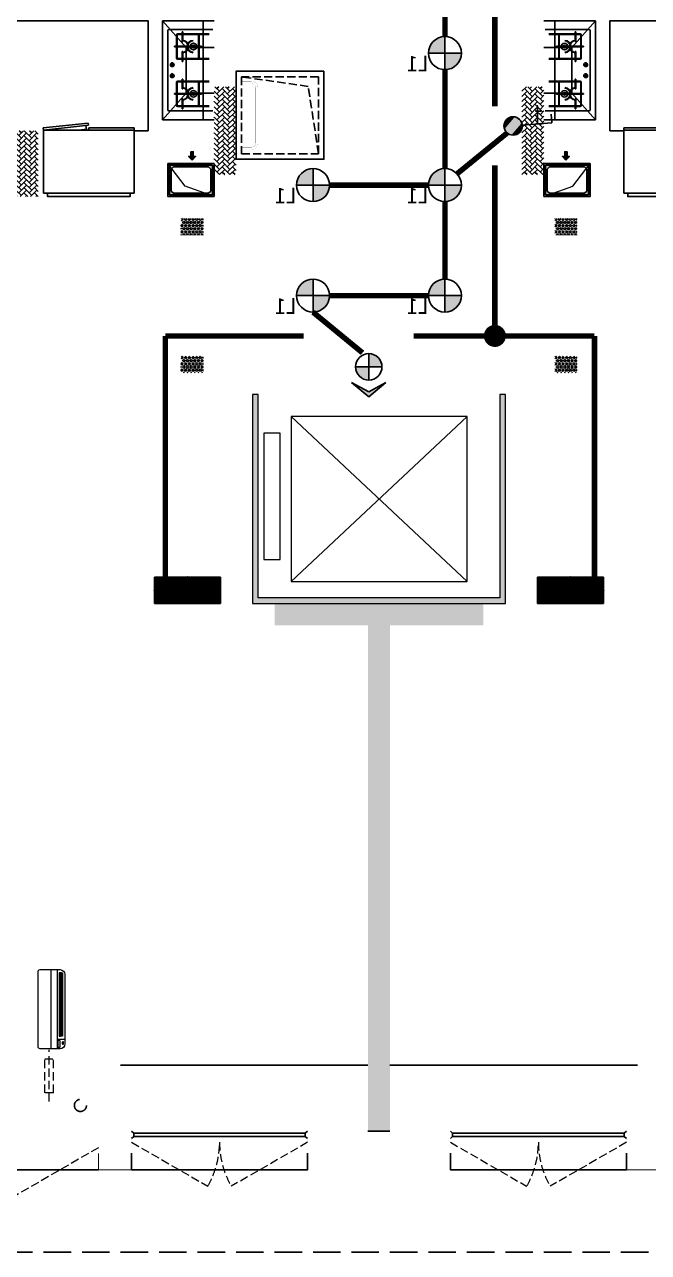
# Model space of a CAD drawing. Extents: x 3002737 to 4077523, y -995787 to -7267.
# Drawn here: x 3465931 to 3471605, y -901645 to -890478 of the extents above; entities that cross this region are included whole.
import ezdxf
from ezdxf.enums import TextEntityAlignment as Align
from ezdxf.xclip import XClip

# ---------------------------------------------------------------- set-up
doc = ezdxf.new("R2010")
doc.units = 0
doc.header["$LTSCALE"] = 1000
doc.header["$MEASUREMENT"] = 0
doc.header["$XCLIPFRAME"] = 2
for name, pattern in [('__DASH', [0.35, 0.25, -0.1]), ('DASH', [0.35, 0.25, -0.1]), ('DOTE', [2.42, 2, -0.2, 0.02, -0.2]), ('HIDDEN', [0.375, 0.25, -0.125])]:
    doc.linetypes.add(name, pattern=pattern)
doc.layers.get('0').update_dxf_attribs({"linetype": 'CONTINUOUS'})
for name, color, linetype in [('!!电气', 1, 'CONTINUOUS'), ('3-栏杆1', 252, 'CONTINUOUS'), ('3.5方案汇报，与郭总、侯月琴确定户型_t8$0$2020.03.04 -1安徽标准化洋房户型(UA）_t8_t8$0$看线', 154, 'CONTINUOUS'), ('A-标注', 1, 'CONTINUOUS'), ('AH-FURNITURE', 1, 'CONTINUOUS'), ('DIM-照明', 7, 'CONTINUOUS'), ('E-天花灯具', 92, 'CONTINUOUS'), ('EQUIP-照明', 3, 'CONTINUOUS'), ('EQUIP-箱柜', 3, 'CONTINUOUS'), ('LVTRY', 252, 'CONTINUOUS'), ('VPIPE-雨水', 4, 'DASH'), ('WIRE-动力', 7, 'CONTINUOUS'), ('WIRE-照明', 2, 'CONTINUOUS'), ('保温', 6, 'CONTINUOUS'), ('卫生间', 6, 'CONTINUOUS'), ('建筑-排气道', 252, 'CONTINUOUS'), ('看线', 185, 'CONTINUOUS')]:
    doc.layers.add(name, color=color, linetype=linetype)
for name, color, linetype, lineweight in [('3.5方案汇报，与郭总、侯月琴确定户型_t8$0$STAIR', 2, 'CONTINUOUS', 18), ('DOTE', 19, 'DOTE', 9), ('PUB_HATCH', 8, 'CONTINUOUS', 9), ('WINDOW', 146, 'CONTINUOUS', 20), ('填充', 251, 'CONTINUOUS', 5), ('平面-空调室内机', 176, 'CONTINUOUS', 9), ('平面-空调预留孔', 252, 'CONTINUOUS', 15), ('立面-洞口示意', 252, 'CONTINUOUS', 13)]:
    doc.layers.add(name, color=color, linetype=linetype, lineweight=lineweight)
doc.styles.add('_TCH_LABEL', font='COMPLEX', dxfattribs={"bigfont": 'GBCBIG'})
doc.styles.add('_TEL_ATTDEF', font='gbenor', dxfattribs={"bigfont": 'gbcbig'})
doc.styles.add('_TEL_DIM', font='SIMPLEX', dxfattribs={"width": 0.8, "height": 3.5, "bigfont": 'HZTXT'})
doc.styles.add('DIM_FONT', font='SIMPLEX', dxfattribs={"width": 0.7, "bigfont": 'GBCBIG'})
doc.styles.add('黑体', font='simhei.ttf')
pattern_1 = [(90, (0, 0), (-16.49778, 1e-15), [9.525, -19.05]), (210, (0, 0), (8.24889, -14.2874966), [9.525, -19.05]), (150, (6e-16, 9.525), (-8.24889, -14.2874966), [9.525, -19.05])]
pattern_2 = [(45, (0, 0), (0, 47.4157523), [100.584, -33.528]), (135, (23.708, 23.708), (3e-15, 47.4157523), [100.584, -33.528])]

# ---------------------------------------------------------------- blocks, each defined once
blk = doc.blocks.new('A$C74D73064')
at = {"layer": 'DOTE', "color": 252}
blk.add_line((100230, 54519), (100230, 8149), dxfattribs=at)
blk = doc.blocks.new('A$C7B1F0EBE')
at = {"color": 252}
ref = blk.add_blockref('A$C74D73064', (-53513, -33808), dxfattribs=at)
XClip(ref).set_block_clipping_path([(63315.4263309771, 50772.2529092039), (117315.4131985184, 70272.2529080271)])
blk = doc.blocks.new('A$C148B7D8E')
at = {"layer": '卫生间', "color": 252, "linetype": 'DASH'}
blk.add_lwpolyline([(16100, 14000), (16100, 15400), (7700, 15400), (7700, 10800), (7300, 10800), (7300, 10000), (900, 10000), (900, 9000), (-900, 9000), (-900, -900), (1750, -900), (1750, -2100), (23450, -2100), (23450, -900), (25100, -900)], dxfattribs=at)
blk = doc.blocks.new('rtyg7uyhg')
at = {"layer": 'LVTRY'}
for p, q in [((193590, 45458), (193590, 45069)), ((194235, 45489), (193621, 45489)), ((194265, 45069), (194265, 45458)), ((193621, 45131), (193621, 45346)), ((193682, 45407), (193888, 45407)), ((193896, 45430), (193858, 45326)), ((193875, 45316), (193946, 45401)), ((193926, 45440), (193940, 45432)), ((194010, 45346), (194010, 45131)), ((194051, 45131), (194051, 45346)), ((194112, 45407), (194173, 45407)), ((194235, 45346), (194235, 45131)), ((193858, 45326), (193875, 45316)), ((193621, 45039), (194235, 45039)), ((193948, 45069), (193682, 45069)), ((194173, 45069), (194112, 45069))]:
    blk.add_line(p, q, dxfattribs=at)
for centre, radius in [((193866, 45438), 20.5), ((193989, 45438), 20.5), ((194071, 45438), 20.5), ((193815, 45238), 25.6), ((194137, 45238), 25.6)]:
    blk.add_circle(centre, radius, dxfattribs=at)
for centre, radius, start, end in [((193621, 45458), 30.7, 90, 180), ((194235, 45458), 30.7, 360, 90), ((193682, 45346), 61.4, 90, 180), ((193916, 45423), 20.5, 60, 159.4623), ((193930, 45414), 20.5, 320.5377, 60), ((193948, 45346), 61.4, 360, 90), ((194112, 45346), 61.4, 90, 180), ((194173, 45346), 61.4, 360, 90), ((193682, 45131), 61.4, 180, 270), ((193948, 45131), 61.4, 270, 360), ((194112, 45131), 61.4, 180, 270), ((194173, 45131), 61.4, 270, 360), ((193621, 45069), 30.7, 180, 270), ((194235, 45069), 30.7, 270, 360)]:
    blk.add_arc(centre, radius, start, end, dxfattribs=at)
at = {"layer": 'LVTRY', "style": 'DIM_FONT', "width": 0.8, "flags": 9}
for tag in ['YSIZE', 'XSIZE']:
    blk.add_attdef(tag, (193928, 45488), '', height=0.5, rotation=90, dxfattribs=at)
blk = doc.blocks.new('A$C60D053AF')
at = {"layer": 'AH-FURNITURE', "color": 8}
for p, q in [((233, -90), (128, -90)), ((233, -110), (128, -110)), ((193, -71), (328, -71)), ((193, -91), (328, -91)), ((342, -97), (370, -143)), ((356, -83), (384, -129)), ((245, -129), (245, -122)), ((265, -129), (265, -122)), ((255, -281), (255, -251)), ((255, -281), (393, -281)), ((393, -281), (393, -251))]:
    blk.add_line(p, q, dxfattribs=at)
for points in [[(170, -68, 1), (170, -94), (193, -94), (193, -68)], [(234, -251), (414, -251, 0.414214), (424, -241), (424, -111, 0.414214), (414, -101), (234, -101, 0.414214), (224, -111), (224, -241, 0.414214)], [(268, -122), (268, -107, 0.414214), (248, -87), (233, -87), (233, -113), (242, -113), (242, -122)], [(242, -152, 1), (268, -152), (268, -129), (242, -129)], [(384, -161, 1), (402, -143), (386, -127), (368, -145)]]:
    blk.add_lwpolyline(points, format="xyb", close=True, dxfattribs=at)
for centre, radius in [((100, -100), 30), ((255, -152), 15), ((255, -152), 10), ((393, -152), 15), ((393, -152), 10)]:
    blk.add_circle(centre, radius, dxfattribs=at)
for radius in [40, 20]:
    blk.add_arc((328, -111), radius, 45, 90, dxfattribs=at)
blk = doc.blocks.new('A-Kitchen-7')
at = {"layer": 'LVTRY'}
for p, q in [((-519, 780), (-7, 834)), ((-515, 756), (-519, 780)), ((-4, 811), (-515, 756)), ((515, 756), (-515, 756)), ((-515, 756), (-515, 40)), ((-486, 761), (-485, 756)), ((-29, 767), (-112, 756)), ((-29, 767), (-35, 806)), ((-7, 834), (-4, 811)), ((515, 780), (0, 780)), ((0, 756), (0, 780)), ((515, 756), (515, 780)), ((515, 40), (515, 756)), ((-515, 40), (515, 40))]:
    blk.add_line(p, q, dxfattribs=at)
blk.add_lwpolyline([(-469, 40), (-469, 0), (469, 0), (469, 40)], close=True, dxfattribs=at)
blk = doc.blocks.new('FRSDFDGDGDRGDR')
at = {"layer": '平面-空调预留孔', "color": 252}
for p, q in [((699612, 775044), (699612, 775441)), ((699619, 775448), (699746, 775448)), ((699746, 775448), (699746, 775355)), ((699720, 775342), (699720, 775143)), ((699727, 775349), (699740, 775349)), ((699727, 775136), (699740, 775136)), ((699746, 775130), (699746, 775037)), ((699746, 775037), (699619, 775037))]:
    blk.add_line(p, q, dxfattribs=at)
blk.add_lwpolyline([(699766, 775167), (699793, 775154), (699793, 775057), (699766, 775044), (699766, 775018), (699619, 775018, -0.414214), (699593, 775044), (699593, 775441, -0.414214), (699619, 775468), (699766, 775468), (699766, 775441), (699793, 775428), (699793, 775332), (699766, 775318)], format="xyb", close=True, dxfattribs=at)
for centre, radius in [((699740, 775243), 15.8), ((699740, 775332), 10.6), ((699740, 775154), 10.6)]:
    blk.add_circle(centre, radius, dxfattribs=at)
for centre, start, end in [((699619, 775441), 90, 180), ((699740, 775355), 270, 360), ((699727, 775342), 90, 180), ((699727, 775143), 180, 270), ((699740, 775130), 0, 90), ((699619, 775044), 180, 270)]:
    blk.add_arc(centre, 6.6, start, end, dxfattribs=at)
blk = doc.blocks.new('*U153')
h = blk.add_hatch(color=5)
h.set_gradient(color1=(0, 0, 255), rotation=180, tint=1)
h.paths.add_polyline_path([(0, 0), (-6.35, -6.35), (-6.35, -2.159), (-15, -2.159), (-15, 2.159), (-6.35, 2.159), (-6.35, 6.35)])
at = {"color": 0, "linetype": 'Continuous'}
blk.add_lwpolyline([(0, 0), (-6.35, -6.35), (-6.35, -2.159), (-15, -2.159), (-15, 2.159), (-6.35, 2.159), (-6.35, 6.35)], close=True, dxfattribs=at)
blk = doc.blocks.new('GDGDRGDRGRD')
at = {"layer": 'PUB_HATCH'}
blk.add_hatch(color=252, dxfattribs=at).paths.add_polyline_path([(430320, 370174), (430320, 370444), (430180, 370444), (430180, 370429), (430285, 370429), (430305, 370409), (430305, 370209), (430285, 370189), (429965, 370189), (429945, 370209), (429945, 370409), (429965, 370429), (430070, 370429), (430070, 370444), (429930, 370444), (429930, 370174)])
at = {"layer": 'LVTRY', "color": 251}
for p, q in [((430081, 371515), (429865, 371758)), ((430335, 371758), (429865, 371758)), ((429865, 371758), (429865, 370858)), ((430235, 370858), (430235, 371758)), ((430335, 371515), (430081, 371515)), ((430081, 371515), (430081, 371100)), ((429865, 370858), (430081, 371100)), ((430081, 371100), (430335, 371100)), ((429865, 370858), (430335, 370858))]:
    blk.add_line(p, q, dxfattribs=at)
at = {"layer": 'LVTRY'}
for p, q in [((429915, 370948), (429915, 371668)), ((429925, 371678), (430325, 371678)), ((430045, 371658), (430045, 371568)), ((430050, 371658), (430045, 371658)), ((430050, 371568), (430050, 371658)), ((430235, 371668), (430235, 370948)), ((429995, 371628), (429995, 371418)), ((430000, 371628), (430000, 371418)), ((430290, 371638), (430005, 371638)), ((430290, 371633), (430005, 371633)), ((430045, 371568), (430050, 371568)), ((430195, 371418), (430195, 371628)), ((430200, 371418), (430200, 371628)), ((429975, 371526), (430102, 371526)), ((429975, 371521), (429975, 371526)), ((430102, 371521), (429975, 371521)), ((430045, 371388), (430045, 371478)), ((430045, 371478), (430050, 371478)), ((430050, 371478), (430050, 371388)), ((430220, 371526), (430092, 371526)), ((430092, 371526), (430092, 371521)), ((430092, 371521), (430220, 371521)), ((430102, 371526), (430102, 371521)), ((430220, 371521), (430220, 371526)), ((430235, 371100), (430235, 371515)), ((429935, 371358), (429974, 371358)), ((429955, 371339), (429955, 371378)), ((430005, 371413), (430290, 371413)), ((430005, 371408), (430290, 371408)), ((430050, 371388), (430045, 371388)), ((429935, 371258), (429974, 371258)), ((429955, 371239), (429955, 371278)), ((430005, 371208), (430290, 371208)), ((430005, 371203), (430290, 371203)), ((430045, 371228), (430045, 371138)), ((430050, 371228), (430045, 371228)), ((430050, 371138), (430050, 371228)), ((430102, 371096), (429975, 371096)), ((429975, 371096), (429975, 371091)), ((429995, 370988), (429995, 371198)), ((430000, 370988), (430000, 371198)), ((430045, 371138), (430050, 371138)), ((430092, 371091), (430092, 371096)), ((430092, 371096), (430220, 371096)), ((430102, 371091), (430102, 371096)), ((430195, 371198), (430195, 370988)), ((430200, 371198), (430200, 370988)), ((430220, 371096), (430220, 371091)), ((429975, 371091), (430102, 371091)), ((430290, 370983), (430005, 370983)), ((430045, 370958), (430045, 371048)), ((430045, 371048), (430050, 371048)), ((430050, 371048), (430050, 370958)), ((430220, 371091), (430092, 371091)), ((430325, 370938), (429925, 370938)), ((430290, 370978), (430005, 370978)), ((430050, 370958), (430045, 370958))]:
    blk.add_line(p, q, dxfattribs=at)
at = {"layer": 'LVTRY', "color": 252}
for p, q in [((430070, 370429), (430070, 370444)), ((430180, 370429), (430180, 370444))]:
    blk.add_line(p, q, dxfattribs=at)
at = {"layer": 'LVTRY'}
blk.add_lwpolyline([(429609, 370758), (429735, 370758), (429735, 371758), (427635, 371758)], dxfattribs=at)
at = {"layer": 'LVTRY', "color": 252}
for points in [[(430335, 370159), (429915, 370159), (429915, 370459), (430335, 370459)], [(430320, 370174), (429930, 370174), (429930, 370444), (430320, 370444)], [(429965, 370429), (430285, 370429), (430305, 370409), (430305, 370209), (430285, 370189), (429965, 370189), (429945, 370209), (429945, 370409), (429965, 370429)]]:
    blk.add_lwpolyline(points, close=True, dxfattribs=at)
at = {"layer": 'LVTRY'}
for centre, radius in [((430147, 371523), 29.7), ((430147, 371523), 11.7), ((429955, 371358), 17), ((429955, 371258), 17), ((430147, 371093), 29.7), ((430147, 371093), 11.7)]:
    blk.add_circle(centre, radius, dxfattribs=at)
for centre, radius, start, end in [((429925, 371668), 10, 90, 180), ((430225, 371668), 10, 0, 90), ((430005, 371628), 10, 90, 180), ((430005, 371628), 5, 90, 180), ((430047, 371523), 56.7, 2.2742, 87.7258), ((430047, 371523), 52.2, 2.4704, 87.5296), ((430147, 371523), 56.7, 92.2742, 177.7258), ((430147, 371523), 52.2, 92.4704, 177.5296), ((430190, 371628), 10, 0, 90), ((430190, 371628), 5, 0, 90), ((430047, 371523), 56.7, 272.2742, 357.7258), ((430047, 371523), 52.2, 272.4704, 357.5296), ((430147, 371523), 56.7, 182.2742, 267.7258), ((430147, 371523), 52.2, 182.4704, 267.5296), ((430005, 371418), 10, 180, 270), ((430005, 371418), 5, 180, 270), ((430190, 371418), 5, 270, 0), ((430190, 371418), 10, 270, 0), ((430005, 371198), 10, 90, 180), ((430005, 371198), 5, 90, 180), ((430190, 371198), 10, 0, 90), ((430190, 371198), 5, 0, 90), ((430047, 371093), 56.7, 2.2742, 87.7258), ((430047, 371093), 52.2, 2.4704, 87.5296), ((430147, 371093), 56.7, 92.2742, 177.7258), ((430147, 371093), 52.2, 92.4704, 177.5296), ((430005, 370988), 10, 180, 270), ((430005, 370988), 5, 180, 270), ((430047, 371093), 56.7, 272.2742, 357.7258), ((430047, 371093), 52.2, 272.4704, 357.5296), ((430147, 371093), 56.7, 182.2742, 267.7258), ((430147, 371093), 52.2, 182.4704, 267.5296), ((430190, 370988), 5, 270, 0), ((430190, 370988), 10, 270, 0), ((429925, 370948), 10, 180, 270), ((430225, 370948), 10, 270, 0)]:
    blk.add_arc(centre, radius, start, end, dxfattribs=at)
at = {"layer": '立面-洞口示意', "color": 252}
blk.add_lwpolyline([(430335, 370159), (430071, 370253), (429915, 370459)], dxfattribs=at)
at = {"xscale": -1, "rotation": 270}
blk.add_blockref('FRSDFDGDGDRGDR', (-345583, -327434), dxfattribs=at)
at = {"xscale": -1}
blk.add_blockref('rtyg7uyhg', (622600, 326770), dxfattribs=at)
at = {"rotation": 270}
blk.add_blockref('A$C60D053AF', (430335, 372358), dxfattribs=at)
at = {"layer": 'LVTRY', "color": 1, "extrusion": (0, 0, -1), "xscale": -0.7999999999883585, "yscale": 0.7999999999883585, "zscale": -0.7999999999883585}
blk.add_blockref('A-Kitchen-7', (-429197, 370159), dxfattribs=at)
at = {"layer": '建筑-排气道', "xscale": -5, "yscale": 5, "zscale": 5, "rotation": 90}
blk.add_blockref('*U153', (430135, 370491), dxfattribs=at)
blk = doc.blocks.new('GDFGDGRD')
at = {"layer": '保温', "linetype": 'ByBlock', "ltscale": 10}
h = blk.add_hatch(dxfattribs=at)
h.set_pattern_fill('AR-HBONE', color=251, scale=55)
h.set_pattern_definition(pattern_2)
h.paths.add_polyline_path([(431617, 372624), (431817, 372624), (431817, 373424), (431617, 373424)])
h = blk.add_hatch(dxfattribs=at)
h.set_pattern_fill('AR-HBONE', color=251, scale=55)
h.set_pattern_definition(pattern_2)
h.paths.add_polyline_path([(434617, 372624), (434417, 372624), (434416, 373424), (434616, 373424)])
h = blk.add_hatch(dxfattribs=at)
h.set_pattern_fill('AR-HBONE', color=251, scale=55)
h.set_pattern_definition(pattern_2)
h.paths.add_polyline_path([(436215, 372424), (436217, 373024), (436417, 373024), (436415, 372424)])
at = {"layer": '保温', "linetype": 'Continuous', "ltscale": 10}
h = blk.add_hatch(dxfattribs=at)
h.set_pattern_fill('HEX', color=251, scale=10, angle=90, style=0)
h.set_pattern_definition(pattern_1)
h.paths.add_polyline_path([(431317, 372074), (431517, 372074), (431517, 372224), (431317, 372224)])
h = blk.add_hatch(dxfattribs=at)
h.set_pattern_fill('HEX', color=251, scale=10, angle=90, style=0)
h.set_pattern_definition(pattern_1)
h.paths.add_polyline_path([(434917, 372074), (434717, 372074), (434716, 372224), (434916, 372224)])
h = blk.add_hatch(dxfattribs=at)
h.set_pattern_fill('HEX', color=251, scale=10, angle=90, style=0)
h.set_pattern_definition(pattern_1)
h.paths.add_polyline_path([(431317, 370824), (431517, 370824), (431517, 370974), (431317, 370974)])
h = blk.add_hatch(dxfattribs=at)
h.set_pattern_fill('HEX', color=251, scale=10, angle=90, style=0)
h.set_pattern_definition(pattern_1)
h.paths.add_polyline_path([(434917, 370824), (434717, 370824), (434716, 370974), (434916, 370974)])
h = blk.add_hatch(dxfattribs=at)
h.set_pattern_fill('HEX', color=251, scale=10, angle=90, style=0)
h.set_pattern_definition([(90, (-70765.891, -151624.736), (-16.49778, 1e-15), [9.525, -19.05]), (210, (-70765.891, -151624.736), (8.24889, -14.2874966), [9.525, -19.05]), (150, (-70765.891, -151615.211), (-8.24889, -14.2874966), [9.525, -19.05])])
h.paths.add_polyline_path([(434067, 368524), (434067, 368724), (432167, 368724), (432167, 368524)])
h = blk.add_hatch(dxfattribs=at)
h.set_pattern_fill('HEX', color=251, scale=10, angle=90, style=0)
h.set_pattern_definition([(90, (-70765.891, -152124.736), (-16.49778, 1e-15), [9.525, -19.05]), (210, (-70765.891, -152124.736), (8.24889, -14.2874966), [9.525, -19.05]), (150, (-70765.891, -152115.211), (-8.24889, -14.2874966), [9.525, -19.05])])
h.paths.add_polyline_path([(433017, 363924), (433217, 363924), (433217, 368524), (433017, 368524)])
at = {"layer": '保温', "color": 251, "linetype": 'ByBlock', "ltscale": 10}
blk.add_line((433017, 363924), (433217, 363924), dxfattribs=at)
blk = doc.blocks.new('dongkong')
at = {"layer": '平面-空调预留孔', "color": 8, "linetype": 'HIDDEN', "ltscale": 0.3}
for p, q in [((-603796, 210900), (-603796, 210431)), ((-603836, 210821), (-603836, 210511)), ((-603836, 210821), (-603756, 210821)), ((-603756, 210821), (-603756, 210511))]:
    blk.add_line(p, q, dxfattribs=at)
blk.add_lwpolyline([(-603756, 210511), (-603836, 210511)], dxfattribs=at)
blk = doc.blocks.new('A$C001338C2')
at = {"color": 8}
for p, q in [((845, 304), (55, 304)), ((109, 215), (109, 304)), ((0, 249), (0, 22)), ((900, 22), (900, 249)), ((22, 0), (878, 0))]:
    blk.add_line(p, q, dxfattribs=at)
at = {"color": 8, "lineweight": 5}
for p, q in [((900, 215), (0, 215)), ((900, 143), (0, 143)), ((865, 279), (144, 279)), ((144, 279), (144, 266)), ((387, 279), (144, 279)), ((144, 279), (144, 253)), ((144, 266), (865, 266)), ((144, 240), (144, 253)), ((144, 253), (865, 253)), ((865, 240), (144, 240)), ((387, 240), (387, 279)), ((622, 240), (387, 240)), ((865, 279), (622, 279)), ((622, 279), (622, 240)), ((865, 253), (865, 279)), ((865, 266), (865, 240))]:
    blk.add_line(p, q, dxfattribs=at)
at = {"color": 8}
for points in [[(73, 275), (57, 275, -0.414214), (51, 281), (51, 283, -0.414214), (57, 289), (73, 289, -0.414214), (79, 283), (79, 281, -0.414214)], [(89, 226), (22, 226, -0.414214), (17, 232), (17, 243, -0.414214), (22, 249), (89, 249, -0.414214), (95, 243), (95, 232, -0.414214)]]:
    blk.add_lwpolyline(points, format="xyb", close=True, dxfattribs=at)
for centre, radius, start, end in [((55, 249), 55, 90, 180), ((845, 249), 55, 360, 90), ((22, 22), 22, 180, 270), ((878, 22), 22, 270, 360)]:
    blk.add_arc(centre, radius, start, end, dxfattribs=at)
blk = doc.blocks.new('ASDFSD')
at = {"layer": '3-栏杆1', "color": 5}
for p, q in [((681763, 334938), (681742, 334955)), ((681742, 334955), (681763, 334938)), ((683322, 334937), (681763, 334938)), ((681763, 334938), (681763, 334908)), ((683322, 334938), (683342, 334955)), ((683342, 334955), (683322, 334938)), ((683322, 334938), (683322, 334908)), ((681742, 334888), (681763, 334908)), ((681763, 334908), (683322, 334908)), ((683322, 334908), (683342, 334888)), ((683342, 334888), (683322, 334908))]:
    blk.add_line(p, q, dxfattribs=at)
blk = doc.blocks.new('A$C5F341E43')
at = {"layer": '填充'}
h = blk.add_hatch(dxfattribs=at)
h.set_pattern_fill('隔热材料02', color=252, scale=100, style=0)
h.set_pattern_definition([(0, (-1161708.397, -603838.63), (0, 50), []), (0, (-1161708.397, -603821.964), (0, 50), []), (270, (-1161664.656, -603813.333), (50, -9e-15), [5.01775, -44.98225]), (270, (-1161702.115, -603813.333), (50, -9e-15), [5.01775, -44.98225]), (90, (-1161676.603, -603847.26), (-50, 3e-15), [5.01775, -44.98225]), (90, (-1161690.17, -603847.26), (-50, 3e-15), [5.01775, -44.98225]), (180, (-1161658.373, -603855.3), (-6e-15, -50), [50.02425, 0.02425]), (135, (-1161672.33, -603852.79), (3e-15, 49.99987405), [4.268, -66.44275]), (116.56505, (-1161625.348, -603849.77), (0.00011283, 49.99993342), [2.805, -108.9985]), (116.56505, (-1161675.348, -603849.77), (0.00011283, 49.99993342), [2.805, -108.9985]), (153.43495, (-1161617.313, -603855.298), (-0.0001128, 49.9999334), [5.61, -106.1935]), (153.43495, (-1161667.313, -603855.298), (-0.0001128, 49.9999334), [5.61, -106.1935]), (63.43495, (-1161626.603, -603842.244), (-0.00011283, 49.99993342), [26.714, -85.0895]), (63.43495, (-1161676.603, -603842.244), (-0.00011283, 49.99993342), [26.714, -85.0895]), (116.56505, (-1161614.656, -603813.333), (0.00011283, 49.99993342), [2.805, -108.9985]), (116.56505, (-1161664.656, -603813.333), (0.00011283, 49.99993342), [2.805, -108.9985]), (135, (-1161665.91, -603810.824), (3e-15, 49.99987405), [4.268, -66.44275]), (153.43495, (-1161618.93, -603807.806), (-0.0001128, 49.9999334), [5.61, -106.1935]), (153.43495, (-1161668.93, -603807.806), (-0.0001128, 49.9999334), [5.61, -106.1935]), (45, (-1161700.86, -603810.824), (0, 49.99987405), [4.268, -66.44275]), (63.43495, (-1161652.115, -603813.333), (-0.00011283, 49.99993342), [2.805, -108.9985]), (63.43495, (-1161702.115, -603813.333), (-0.00011283, 49.99993342), [2.805, -108.9985]), (26.56505, (-1161647.842, -603807.806), (0.0001128, 49.9999334), [5.61, -106.1935]), (26.56505, (-1161697.842, -603807.806), (0.0001128, 49.9999334), [5.61, -106.1935]), (116.56505, (-1161640.168, -603842.244), (0.00011283, 49.99993342), [26.714, -85.0895]), (116.56505, (-1161690.168, -603842.244), (0.00011283, 49.99993342), [26.714, -85.0895]), (45, (-1161694.44, -603852.79), (0, 49.99987405), [4.268, -66.44275]), (63.43495, (-1161641.422, -603849.77), (-0.00011283, 49.99993342), [2.805, -108.9985]), (63.43495, (-1161691.422, -603849.77), (-0.00011283, 49.99993342), [2.805, -108.9985]), (26.56505, (-1161649.46, -603855.298), (0.0001128, 49.9999334), [5.61, -106.1935]), (26.56505, (-1161699.46, -603855.298), (0.0001128, 49.9999334), [5.61, -106.1935])])
h.paths.add_polyline_path([(36400, 6800), (36350, 6800), (36350, 4900), (38650, 4900), (38650, 6800), (38600, 6800), (38600, 4950), (36400, 4950)])
at = {"color": 252}
blk.add_lwpolyline([(37000, 9740), (36200, 9740), (36200, 8940), (37000, 8940)], close=True, dxfattribs=at)
at = {"color": 252, "linetype": '__DASH', "ltscale": 0.2, "const_width": 1}
for points in [[(36250, 9650), (36340, 9650, -0.414214), (36400, 9590), (36400, 9090, -0.414214), (36340, 9030), (36250, 9030)], [(36250, 9630), (36340, 9630, -0.414214), (36380, 9590), (36380, 9090, -0.414214), (36340, 9050), (36250, 9050)]]:
    blk.add_lwpolyline(points, format="xyb", dxfattribs=at)
at = {"color": 252, "linetype": '__DASH', "ltscale": 0.3}
blk.add_lwpolyline([(36950, 9690), (36250, 9690), (36250, 8990), (36950, 8990)], close=True, dxfattribs=at)
blk.add_lwpolyline([(36950, 8990), (36857, 9602), (36250, 9690)], dxfattribs=at)
at = {"color": 252, "const_width": 8}
for points in [[(34950, -100), (34950, -250), (35250, -250), (35250, -100)], [(40050, -100), (40050, -250), (39750, -250), (39750, -100)]]:
    blk.add_lwpolyline(points, dxfattribs=at)
at = {"layer": '3.5方案汇报，与郭总、侯月琴确定户型_t8$0$2020.03.04 -1安徽标准化洋房户型(UA）_t8_t8$0$看线', "color": 252, "ltscale": 10}
for p, q in [((37400, 700), (35150, 700)), ((37600, 700), (39850, 700))]:
    blk.add_line(p, q, dxfattribs=at)
at = {"layer": '3.5方案汇报，与郭总、侯月琴确定户型_t8$0$STAIR', "color": 252}
for p, q in [((36702, 6600), (38302, 5100)), ((38302, 6600), (36702, 5100))]:
    blk.add_line(p, q, dxfattribs=at)
for points in [[(38302, 5100), (38302, 6600), (36702, 6600), (36702, 5100)], [(36602, 5300), (36602, 6450), (36452, 6450), (36452, 5300)]]:
    blk.add_lwpolyline(points, close=True, dxfattribs=at)
at = {"layer": 'VPIPE-雨水', "color": 252}
blk.add_circle((34785, 335), 55, dxfattribs=at)
at = {"layer": 'WINDOW', "color": 252, "linetype": 'DASH', "ltscale": 0.3}
for points in [[(34948, -50), (33822, -700, -0.131652), (33648, -50)], [(35250, 0), (35943, -400, 0.131652), (36050, 0)], [(36850, 0), (36157, -400, -0.131652), (36050, 0)], [(38150, 0), (38843, -400, 0.131652), (38950, 0)], [(39750, 0), (39057, -400, -0.131652), (38950, 0)]]:
    blk.add_lwpolyline(points, format="xyb", dxfattribs=at)
at = {"layer": '填充', "color": 252}
blk.add_lwpolyline([(36400, 6800), (36350, 6800), (36350, 4900), (38650, 4900), (38650, 6800), (38600, 6800), (38600, 4950), (36400, 4950)], close=True, dxfattribs=at)
at = {"layer": '看线', "color": 252, "ltscale": 0.5}
for points in [[(35250, -100), (35250, -250), (36850, -250), (36850, -100)], [(39750, -100), (39750, -250), (38150, -250), (38150, -100)], [(33650, -250), (34950, -250)]]:
    blk.add_lwpolyline(points, dxfattribs=at)
at = {"color": 252, "xscale": -1}
for name, p in [('A$C148B7D8E', (50100, 1100)), ('GDGDRGDRGRD', (469335, -361558)), ('GDFGDGRD', (470617, -363824)), ('ASDFSD', (721492, -334855))]:
    blk.add_blockref(name, p, dxfattribs=at)
at = {"color": 252}
for name, p in [('GDGDRGDRGRD', (-394335, -361558)), ('ASDFSD', (-646492, -334855))]:
    blk.add_blockref(name, p, dxfattribs=at)
at = {"layer": '平面-空调室内机', "color": 252, "ltscale": 0.3, "rotation": 180}
blk.add_blockref('dongkong', (-569296, 211271), dxfattribs=at)
at = {"layer": '平面-空调预留孔', "color": 252, "xscale": -0.800000000046565, "yscale": 0.800000000046565, "zscale": 0.800000000046565, "rotation": 269.9999997665698}
blk.add_blockref('A$C001338C2', (34400, 850), dxfattribs=at)
blk = doc.blocks.new('*X8')
at = {"color": 0}
for p, q in [((-250, 32.8), (-82.8, 200)), ((-250, 68.2), (-118.2, 200)), ((-250, 103.6), (-153.6, 200)), ((-250, 138.9), (-188.9, 200)), ((-250, 174.3), (-224.3, 200)), ((-247.5, 0), (-47.5, 200)), ((-212.1, 0), (-12.1, 200)), ((-176.8, 0), (23.2, 200)), ((-141.4, 0), (58.6, 200)), ((-106.1, 0), (93.9, 200)), ((-70.7, 0), (129.3, 200)), ((-35.4, 0), (164.6, 200)), ((0, 0), (200, 200)), ((35.4, 0), (235.4, 200)), ((70.7, 0), (250, 179.3)), ((106.1, 0), (250, 143.9)), ((141.4, 0), (250, 108.6)), ((176.8, 0), (250, 73.2)), ((212.1, 0), (250, 37.9)), ((247.5, 0), (250, 2.5))]:
    blk.add_line(p, q, dxfattribs=at)
blk = doc.blocks.new('$equip$00001421')
for p, q in [((0.75, 0.6), (-0.75, 0.6)), ((-0.75, 0.6), (-0.75, 0)), ((0.75, 0), (0.75, 0.6)), ((-0.75, 0), (0.75, 0))]:
    blk.add_line(p, q)
at = {"const_width": 0.6}
blk.add_lwpolyline([(-0.75, 0.3), (0.75, 0.3)], dxfattribs=at)
for p in [(0, 0.6), (-0.75, 0.3), (0.75, 0.3), (0, 0)]:
    blk.add_point(p)
at = {"xscale": 0.00300000000061118, "yscale": 0.00300000000061118, "zscale": 0.00300000000061118}
blk.add_blockref('*X8', (0, 0), dxfattribs=at)
at = {"style": '_TCH_LABEL', "flags": 9}
blk.add_attdef('A', (0, 0), '', height=0.00002, dxfattribs=at)
blk = doc.blocks.new('DFADS')
at = {"layer": 'A-标注'}
h = blk.add_hatch(color=251, dxfattribs=at)
h.paths.add_polyline_path([(3405.6, 358.33), (3411.6, 358.33, 0.414214), (3405.6, 364.33)])
h.paths.add_polyline_path([(3399.6, 358.33, 0.414214), (3405.6, 352.33), (3405.6, 358.33)])
at = {"layer": 'A-标注', "color": 92}
for p, q in [((3405.6, 352.33), (3405.6, 364.33)), ((3411.6, 358.33), (3399.6, 358.33))]:
    blk.add_line(p, q, dxfattribs=at)
blk.add_circle((3405.6, 358.33), 6, dxfattribs=at)
at = {"layer": 'A-标注', "color": 3, "style": '黑体'}
blk.add_text('L1', height=5.76, dxfattribs=at).set_placement((3411.58, 351.7))
blk = doc.blocks.new('SRTF')
at = {"layer": 'A-标注'}
h = blk.add_hatch(color=251, dxfattribs=at)
h.paths.add_polyline_path([(3479.45, 924.12), (3480.78, 925.68), (3479.45, 927.24), (3480.3, 925.68)])
edge = h.paths.add_edge_path()
edge.add_line((3478.04, 925.68), (3476.84, 925.68))
edge.add_arc((3478.04, 925.68), 1.2, 540, 630)
edge.add_line((3478.04, 924.48), (3478.04, 925.68))
edge = h.paths.add_edge_path()
edge.add_line((3478.04, 926.88), (3478.04, 925.68))
edge.add_line((3478.04, 925.68), (3479.24, 925.68))
edge.add_arc((3478.04, 925.68), 1.2, 360, 450)
at = {"layer": 'A-标注', "color": 92}
for p, q in [((3480.78, 925.68), (3479.45, 927.24)), ((3480.3, 925.68), (3479.45, 927.24)), ((3478.04, 924.48), (3478.04, 926.88)), ((3479.24, 925.68), (3476.84, 925.68)), ((3480.78, 925.68), (3479.45, 924.12)), ((3480.3, 925.68), (3479.45, 924.12))]:
    blk.add_line(p, q, dxfattribs=at)
blk.add_circle((3478.04, 925.68), 1.2, dxfattribs=at)
blk = doc.blocks.new('$equip$00001822')
for p, q in [((0.147, 0.356), (0.625, 0.833)), ((0.625, 0.833), (0.766, 0.692))]:
    blk.add_line(p, q)
blk.add_circle((0, 0.208), 0.208)
for p in [(0, 0.417), (-0.208, 0.208), (-0.015, 0.001), (0.208, 0.208)]:
    blk.add_point(p)
for points in [[(-0.18, 0.313), (0.18, 0.313), (-0.208, 0.208), (0.208, 0.208)], [(-0.104, 0.389), (0.104, 0.389), (-0.18, 0.313), (0.18, 0.313)], [(0, 0.417), (0, 0.417), (-0.104, 0.389), (0.104, 0.389)], [(-0.18, 0.104), (0.18, 0.104), (-0.208, 0.208), (0.208, 0.208)], [(-0.104, 0.028), (0.104, 0.028), (-0.18, 0.104), (0.18, 0.104)], [(0, 0), (0, 0), (-0.104, 0.028), (0.104, 0.028)]]:
    blk.add_solid(points)
at = {"color": 7, "style": '_TEL_DIM'}
blk.add_attdef('$TEXT$', text='', height=0.4, dxfattribs=at).set_placement((0.581, 0.465), align=Align.MIDDLE_CENTER)
at = {"color": 7, "style": '_TEL_DIM', "flags": 1}
blk.add_attdef('A', text='', height=0.00002, dxfattribs=at).set_placement((0, 0), align=Align.MIDDLE_CENTER)

msp = doc.modelspace()

# ---------------------------------------------------------------- linework, layer by layer
at = {"layer": 'DIM-照明', "const_width": 100}
msp.add_lwpolyline([(3470158.3, -893309.9, 1), (3470258.3, -893309.9, 1)], format="xyb", close=True, dxfattribs=at)
at = {"layer": 'WIRE-动力', "color": 6, "const_width": 50}
for points in [[(3470690.6, -889225.5), (3470407.5, -889225.5), (3470208.3, -889434.3), (3470208.3, -891221.7)], [(3470208.3, -891757), (3470208.3, -893309.9)], [(3467211.1, -893309.9), (3467211.1, -895503.2)], [(3468468.8, -893309.9), (3467211.1, -893309.9)], [(3470408.3, -893309.9), (3469469.4, -893309.9)], [(3471114.2, -893309.9), (3470408.3, -893309.9)], [(3471114.2, -893309.9), (3471114.2, -895503.2)]]:
    msp.add_lwpolyline(points, dxfattribs=at)
at = {"layer": 'WIRE-照明', "color": 2, "linetype": 'Continuous', "const_width": 50}
for points in [[(3469754.3, -890588.2), (3469754.3, -889888.2)], [(3469754.3, -891788.5), (3469754.3, -890888.2)], [(3470320.3, -891463.9), (3469863.8, -891836)], [(3469604.3, -891938.5), (3468704.3, -891938.5)], [(3469754.3, -892793.5), (3469754.3, -892088.5)], [(3469604.3, -892943.5), (3468704.3, -892943.5)], [(3469004.3, -893463.5), (3468554.3, -893093.5)]]:
    msp.add_lwpolyline(points, dxfattribs=at)

# ---------------------------------------------------------------- block references
at = {"layer": '!!电气'}
for name, p in [('A$C7B1F0EBE', (3419851.8, -875986.6)), ('A$C5F341E43', (3431654.3, -900643.2))]:
    msp.add_blockref(name, p, dxfattribs=at)
at = {"layer": 'E-天花灯具'}
for name, p, xscale, yscale, zscale, rotation in [('DFADS', (3554894.5, -899696.4), -25.00004798115771, 25.0000479811577, 25.0000479811577, 359.9999994179813), ('DFADS', (3553694.5, -900896.6), -25.00004798115771, 25.0000479811577, 25.0000479811577, 359.9999994179813), ('DFADS', (3554894.5, -900896.6), -25.00004798115771, 25.0000479811577, 25.0000479811577, 359.9999994179813), ('DFADS', (3553694.5, -901901.6), -25.00004798115771, 25.0000479811577, 25.0000479811577, 359.9999994179813), ('DFADS', (3554894.5, -901901.6), -25.00004798115771, 25.0000479811577, 25.0000479811577, 359.9999994179813), ('SRTF', (3561629.9, -545786.5), -100.0001919246308, 100.0001919246308, 100.0001919246308, 89.99999816059217)]:
    msp.add_blockref(name, p, dxfattribs=dict(at, xscale=xscale, yscale=yscale, zscale=zscale, rotation=rotation))
at = {"layer": 'EQUIP-照明', "color": 2}
ref = msp.add_blockref('$equip$00001822', (3470310.7, -891346.4), dxfattribs=dict(at, xscale=-400, yscale=400, zscale=400, rotation=229.6494239693956))
ref.add_attrib('$TEXT$', 't', dxfattribs={"layer": '0', "color": 7, "height": 160, "style": '_TEL_ATTDEF'}).set_placement((3470602.7, -891289.7), align=Align.MIDDLE_CENTER)
at = {"layer": 'EQUIP-箱柜', "color": 2, "xscale": 399.9999999999999, "yscale": 399.9999999999999, "zscale": 399.9999999999999, "rotation": 0.0001673521984301152}
msp.add_blockref('$equip$00001421', (3467411.9, -895743.2), dxfattribs=at)
at = {"layer": 'EQUIP-箱柜', "color": 2, "xscale": -400, "yscale": 400, "zscale": 400}
msp.add_blockref('$equip$00001421', (3470896.6, -895743.2), dxfattribs=at)

doc.saveas('drawing.dxf')
